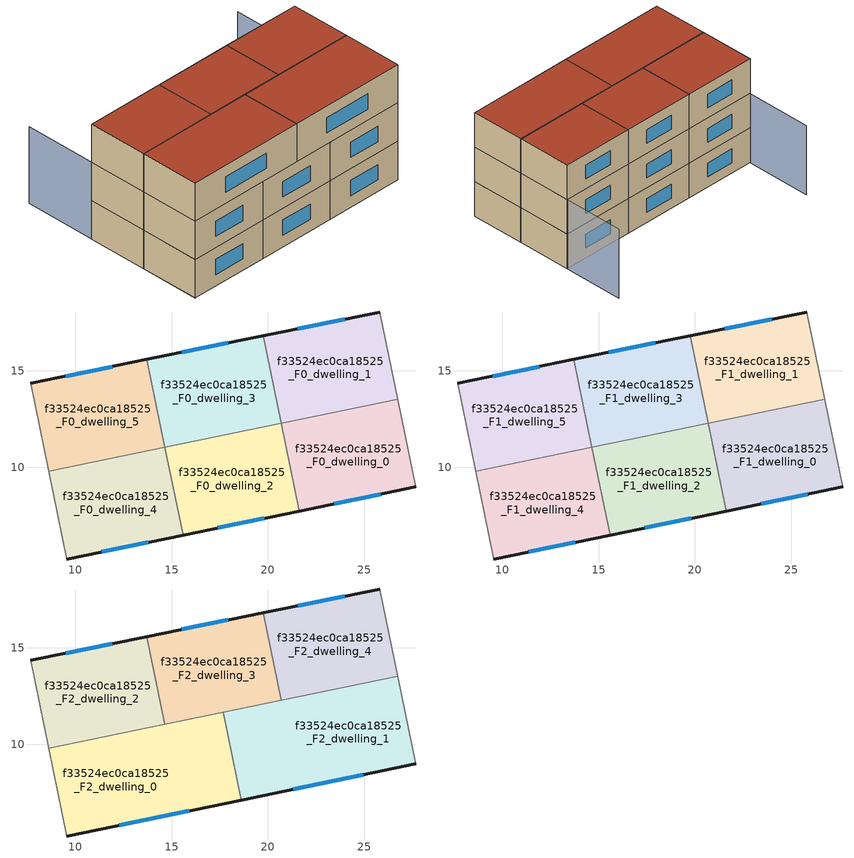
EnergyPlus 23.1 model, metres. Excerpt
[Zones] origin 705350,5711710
f33524ec0ca18525_F0_dwelling_0
 floor ground (EU_floor_Construction): 26.73,13.52 27.67,8.98 21.62,7.73 20.69,12.28 z0
 wall outside (EU_wall_Construction): 21.62,7.73 27.67,8.98 z0:3
 wall adiabatic (EU_wall_Construction): 27.67,8.98 26.73,13.52 z0:3
 wall to f33524ec0ca18525_F0_dwelling_1 (EU_wall_Construction): 26.73,13.52 20.69,12.28 z0:3
 wall to f33524ec0ca18525_F0_dwelling_2 (EU_wall_Construction): 20.69,12.28 21.62,7.73 z0:3
 window (EU_Window_Construction): 23.43,8.11 25.86,8.61 z0.9:2.1
f33524ec0ca18525_F0_dwelling_1
 floor ground (EU_floor_Construction): 25.79,18.06 26.73,13.52 20.69,12.28 19.75,16.83 z0
 wall outside (EU_wall_Construction): 25.79,18.06 19.75,16.83 z0:3
 wall adiabatic (EU_wall_Construction): 26.73,13.52 25.79,18.06 z0:3
 wall to f33524ec0ca18525_F0_dwelling_3 (EU_wall_Construction): 19.75,16.83 20.69,12.28 z0:3
 window (EU_Window_Construction): 23.98,17.69 21.56,17.2 z0.9:2.1
f33524ec0ca18525_F0_dwelling_2
 floor ground (EU_floor_Construction): 20.69,12.28 21.62,7.73 15.59,6.49 14.66,11.04 z0
 wall outside (EU_wall_Construction): 15.59,6.49 21.62,7.73 z0:3
 wall to f33524ec0ca18525_F0_dwelling_3 (EU_wall_Construction): 20.69,12.28 14.66,11.04 z0:3
 wall to f33524ec0ca18525_F0_dwelling_4 (EU_wall_Construction): 14.66,11.04 15.59,6.49 z0:3
 window (EU_Window_Construction): 17.4,6.86 19.82,7.36 z0.9:2.1
f33524ec0ca18525_F0_dwelling_3
 floor ground (EU_floor_Construction): 19.75,16.83 20.69,12.28 14.66,11.04 13.72,15.6 z0
 wall outside (EU_wall_Construction): 19.75,16.83 13.72,15.6 z0:3
 wall to f33524ec0ca18525_F0_dwelling_5 (EU_wall_Construction): 13.72,15.6 14.66,11.04 z0:3
 window (EU_Window_Construction): 17.95,16.46 15.52,15.97 z0.9:2.1
f33524ec0ca18525_F0_dwelling_4
 floor ground (EU_floor_Construction): 14.66,11.04 15.59,6.49 9.57,5.24 8.64,9.8 z0
 wall outside (EU_wall_Construction): 9.57,5.24 15.59,6.49 z0:3
 wall adiabatic (EU_wall_Construction): 8.64,9.8 9.57,5.24 z0:3
 wall to f33524ec0ca18525_F0_dwelling_5 (EU_wall_Construction): 14.66,11.04 8.64,9.8 z0:3
 window (EU_Window_Construction): 11.38,5.62 13.79,6.12 z0.9:2.1
f33524ec0ca18525_F0_dwelling_5
 floor ground (EU_floor_Construction): 13.72,15.6 14.66,11.04 8.64,9.8 7.7,14.37 z0
 wall outside (EU_wall_Construction): 13.72,15.6 7.7,14.37 z0:3
 wall adiabatic (EU_wall_Construction): 7.7,14.37 8.64,9.8 z0:3
 window (EU_Window_Construction): 11.92,15.23 9.5,14.74 z0.9:2.1
f33524ec0ca18525_F1_dwelling_0
 floor to f33524ec0ca18525_F0_dwelling_0 (EU_floor_Construction): 26.73,13.52 27.67,8.98 21.62,7.73 20.69,12.28 z3
 wall outside (EU_wall_Construction): 21.62,7.73 27.67,8.98 z3:6
 wall adiabatic (EU_wall_Construction): 27.67,8.98 26.73,13.52 z3:6
 wall to f33524ec0ca18525_F1_dwelling_1 (EU_wall_Construction): 26.73,13.52 20.69,12.28 z3:6
 wall to f33524ec0ca18525_F1_dwelling_2 (EU_wall_Construction): 20.69,12.28 21.62,7.73 z3:6
 window (EU_Window_Construction): 23.43,8.11 25.86,8.61 z3.9:5.1
f33524ec0ca18525_F1_dwelling_1
 floor to f33524ec0ca18525_F0_dwelling_1 (EU_floor_Construction): 25.79,18.06 26.73,13.52 20.69,12.28 19.75,16.83 z3
 wall outside (EU_wall_Construction): 25.79,18.06 19.75,16.83 z3:6
 wall adiabatic (EU_wall_Construction): 26.73,13.52 25.79,18.06 z3:6
 wall to f33524ec0ca18525_F1_dwelling_3 (EU_wall_Construction): 19.75,16.83 20.69,12.28 z3:6
 window (EU_Window_Construction): 23.98,17.69 21.56,17.2 z3.9:5.1
 roof outside (EU_roof_Construction): 26.73,13.52 25.79,18.06 26.73,13.52 20.69,12.28 z6
f33524ec0ca18525_F1_dwelling_2
 floor to f33524ec0ca18525_F0_dwelling_2 (EU_floor_Construction): 20.69,12.28 21.62,7.73 15.59,6.49 14.66,11.04 z3
 wall outside (EU_wall_Construction): 15.59,6.49 21.62,7.73 z3:6
 wall to f33524ec0ca18525_F1_dwelling_3 (EU_wall_Construction): 20.69,12.28 14.66,11.04 z3:6
 wall to f33524ec0ca18525_F1_dwelling_4 (EU_wall_Construction): 14.66,11.04 15.59,6.49 z3:6
 window (EU_Window_Construction): 17.4,6.86 19.82,7.36 z3.9:5.1
f33524ec0ca18525_F1_dwelling_3
 floor to f33524ec0ca18525_F0_dwelling_3 (EU_floor_Construction): 19.75,16.83 20.69,12.28 14.66,11.04 13.72,15.6 z3
 wall outside (EU_wall_Construction): 19.75,16.83 13.72,15.6 z3:6
 wall to f33524ec0ca18525_F1_dwelling_5 (EU_wall_Construction): 13.72,15.6 14.66,11.04 z3:6
 window (EU_Window_Construction): 17.95,16.46 15.52,15.97 z3.9:5.1
f33524ec0ca18525_F1_dwelling_4
 floor to f33524ec0ca18525_F0_dwelling_4 (EU_floor_Construction): 14.66,11.04 15.59,6.49 9.57,5.24 8.64,9.8 z3
 wall outside (EU_wall_Construction): 9.57,5.24 15.59,6.49 z3:6
 wall adiabatic (EU_wall_Construction): 8.64,9.8 9.57,5.24 z3:6
 wall to f33524ec0ca18525_F1_dwelling_5 (EU_wall_Construction): 14.66,11.04 8.64,9.8 z3:6
 window (EU_Window_Construction): 11.38,5.62 13.79,6.12 z3.9:5.1
f33524ec0ca18525_F1_dwelling_5
 floor to f33524ec0ca18525_F0_dwelling_5 (EU_floor_Construction): 13.72,15.6 14.66,11.04 8.64,9.8 7.7,14.37 z3
 wall outside (EU_wall_Construction): 13.72,15.6 7.7,14.37 z3:6
 wall adiabatic (EU_wall_Construction): 7.7,14.37 8.64,9.8 z3:6
 window (EU_Window_Construction): 11.92,15.23 9.5,14.74 z3.9:5.1
f33524ec0ca18525_F2_dwelling_0
 floor to f33524ec0ca18525_F1_dwelling_4 (EU_floor_Construction): 14.66,11.04 15.59,6.49 9.57,5.24 8.64,9.8 z6
 floor to f33524ec0ca18525_F1_dwelling_2 (EU_floor_Construction): 17.68,11.66 18.61,7.11 15.59,6.49 14.66,11.04 z6
 wall outside (EU_wall_Construction): 9.57,5.24 18.61,7.11 z6:9
 wall to f33524ec0ca18525_F2_dwelling_1 (EU_wall_Construction): 18.61,7.11 17.68,11.66 z6:9
 wall adiabatic (EU_wall_Construction): 8.64,9.8 9.57,5.24 z6:9
 wall to f33524ec0ca18525_F2_dwelling_2 (EU_wall_Construction): 14.65,11.04 8.64,9.8 z6:9
 wall to f33524ec0ca18525_F2_dwelling_3 (EU_wall_Construction): 17.68,11.66 14.65,11.04 z6:9
 window (EU_Window_Construction): 12.28,5.8 15.91,6.55 z6.9:8.1
 roof outside (EU_roof_Construction): 18.61,7.11 17.68,11.66 8.64,9.8 9.57,5.24 z9
f33524ec0ca18525_F2_dwelling_1
 floor outside (EU_floor_Construction): 26.73,13.52 17.68,11.66 20.68,12.28 z6
 floor to f33524ec0ca18525_F1_dwelling_0 (EU_floor_Construction): 26.73,13.52 27.67,8.98 21.62,7.73 20.69,12.28 z6
 floor to f33524ec0ca18525_F1_dwelling_2 (EU_floor_Construction): 20.68,12.28 21.62,7.73 18.61,7.11 17.68,11.66 z6
 wall outside (EU_wall_Construction): 18.61,7.11 27.67,8.98 z6:9
 wall adiabatic (EU_wall_Construction): 27.67,8.98 26.73,13.52 z6:9
 wall to f33524ec0ca18525_F2_dwelling_4 (EU_wall_Construction): 26.73,13.52 20.68,12.28 z6:9
 wall to f33524ec0ca18525_F2_dwelling_3 (EU_wall_Construction): 20.68,12.28 17.68,11.66 z6:9
 window (EU_Window_Construction): 21.32,7.67 24.96,8.42 z6.9:8.1
 roof outside (EU_roof_Construction): 27.67,8.98 26.73,13.52 17.68,11.66 18.61,7.11 z9
f33524ec0ca18525_F2_dwelling_2
 floor to f33524ec0ca18525_F1_dwelling_5 (EU_floor_Construction): 13.72,15.6 14.65,11.04 8.64,9.8 7.7,14.37 z6
 wall outside (EU_wall_Construction): 13.72,15.6 7.7,14.37 z6:9
 wall to f33524ec0ca18525_F2_dwelling_3 (EU_wall_Construction): 14.65,11.04 13.72,15.6 z6:9
 wall adiabatic (EU_wall_Construction): 7.7,14.37 8.64,9.8 z6:9
 window (EU_Window_Construction): 11.91,15.23 9.5,14.73 z6.9:8.1
 roof outside (EU_roof_Construction): 14.65,11.04 13.72,15.6 7.7,14.37 8.64,9.8 z9
f33524ec0ca18525_F2_dwelling_3
 floor outside (EU_floor_Construction): 13.72,15.6 14.66,11.04 14.11,13.68 z6
 floor to f33524ec0ca18525_F1_dwelling_3 (EU_floor_Construction): 19.75,16.83 20.68,12.28 14.66,11.04 13.72,15.6 z6
 wall outside (EU_wall_Construction): 19.75,16.83 13.72,15.6 z6:9
 wall to f33524ec0ca18525_F2_dwelling_4 (EU_wall_Construction): 20.68,12.28 19.75,16.83 z6:9
 window (EU_Window_Construction): 17.94,16.46 15.52,15.96 z6.9:8.1
 roof outside (EU_roof_Construction): 20.68,12.28 19.75,16.83 13.72,15.6 14.65,11.04 z9
f33524ec0ca18525_F2_dwelling_4
 floor to f33524ec0ca18525_F1_dwelling_1 (EU_floor_Construction): 25.79,18.06 26.73,13.52 20.69,12.28 19.75,16.83 z6
 wall outside (EU_wall_Construction): 25.79,18.06 19.75,16.83 z6:9
 wall adiabatic (EU_wall_Construction): 26.73,13.52 25.79,18.06 z6:9
 window (EU_Window_Construction): 23.98,17.69 21.56,17.2 z6.9:8.1
 roof outside (EU_roof_Construction): 26.73,13.52 25.79,18.06 19.75,16.83 20.68,12.28 z9
shading: 6.58,19.9 9.57,5.24 / 27.64,8.98 24.77,23.08 z0:6
[Building]
EU S2 Campaign: North Axis=0; Terrain=City; Solar Distribution=FullExterior
[Site:Location]
London: Latitude=51.5; Longitude=-0.5; Time Zone=0; Elevation=25
[SizingPeriod:WeatherFileDays]
AnnualSizingPeriod: Begin Month=1; Begin Day of Month=1; End Month=12; End Day of Month=31; Day of Week for Start Day=Monday; Use Weather File Daylight Saving Period=No; Use Weather File Rain and Snow Indicators=No
[MATERIAL]
EU_InternalMass_Material: Roughness=MediumRough; Thickness=0.1; Conductivity=1; Density=1800; Specific Heat=900; Thermal Absorptance=0.9; Solar Absorptance=0.7; Visible Absorptance=0.7
[MATERIAL:NOMASS] Roughness=MediumRough; Thermal Absorptance=0.9; Solar Absorptance=0.7; Visible Absorptance=0.7
Name | Thermal Resistance
EU_wall_NoMass | 1.04674
EU_roof_NoMass | 4.32442
EU_floor_NoMass | 2.04616
[WINDOWMATERIAL:SIMPLEGLAZINGSYSTEM]
EU_Window_SimpleGlazing: UFactor=4.25843; Solar Heat Gain Coefficient=0.85; Visible Transmittance=0.85
[CONSTRUCTION]
EU_wall_Construction: EU_wall_NoMass
EU_roof_Construction: EU_roof_NoMass
EU_floor_Construction: EU_floor_NoMass
EU_InternalMass_Construction: EU_InternalMass_Material
EU_Window_Construction: EU_Window_SimpleGlazing
[ZONE] Type=1; Multiplier=1; Ceiling Height=autocalculate; Floor Area=autocalculate; Part of Total Floor Area=Yes
Name | Volume
f33524ec0ca18525_F0_dwelling_0; f33524ec0ca18525_F1_dwelling_0 | 85.8164
f33524ec0ca18525_F2_dwelling_0 | 128.73
f33524ec0ca18525_F0_dwelling_1; f33524ec0ca18525_F1_dwelling_1 | 85.8245
f33524ec0ca18525_F2_dwelling_1 | 128.712
f33524ec0ca18525_F0_dwelling_2; f33524ec0ca18525_F1_dwelling_2; f33524ec0ca18525_F2_dwelling_4 | 85.8186
f33524ec0ca18525_F2_dwelling_2 | 85.8208
f33524ec0ca18525_F0_dwelling_3; f33524ec0ca18525_F1_dwelling_3; f33524ec0ca18525_F0_dwelling_5; f33524ec0ca18525_F1_dwelling_5 | 85.8098
f33524ec0ca18525_F2_dwelling_3 | 85.8215
f33524ec0ca18525_F0_dwelling_4; f33524ec0ca18525_F1_dwelling_4 | 85.8237
[INTERNALMASS] Construction=EU_InternalMass_Construction
Name | Zone or ZoneList | Surface Area
f33524ec0ca18525_F0_dwelling_0_EU_InternalMass | f33524ec0ca18525_F0_dwelling_0 | 28.6055
f33524ec0ca18525_F0_dwelling_1_EU_InternalMass | f33524ec0ca18525_F0_dwelling_1 | 28.6083
f33524ec0ca18525_F0_dwelling_2_EU_InternalMass | f33524ec0ca18525_F0_dwelling_2 | 28.606
f33524ec0ca18525_F0_dwelling_3_EU_InternalMass | f33524ec0ca18525_F0_dwelling_3 | 28.6034
f33524ec0ca18525_F0_dwelling_4_EU_InternalMass | f33524ec0ca18525_F0_dwelling_4 | 28.6084
f33524ec0ca18525_F0_dwelling_5_EU_InternalMass | f33524ec0ca18525_F0_dwelling_5 | 28.6032
f33524ec0ca18525_F1_dwelling_0_EU_InternalMass | f33524ec0ca18525_F1_dwelling_0 | 28.6055
f33524ec0ca18525_F1_dwelling_1_EU_InternalMass | f33524ec0ca18525_F1_dwelling_1 | 28.6083
f33524ec0ca18525_F1_dwelling_2_EU_InternalMass | f33524ec0ca18525_F1_dwelling_2 | 28.606
f33524ec0ca18525_F1_dwelling_3_EU_InternalMass | f33524ec0ca18525_F1_dwelling_3 | 28.6034
f33524ec0ca18525_F1_dwelling_4_EU_InternalMass | f33524ec0ca18525_F1_dwelling_4 | 28.6084
f33524ec0ca18525_F1_dwelling_5_EU_InternalMass | f33524ec0ca18525_F1_dwelling_5 | 28.6032
f33524ec0ca18525_F2_dwelling_0_EU_InternalMass | f33524ec0ca18525_F2_dwelling_0 | 42.9102
f33524ec0ca18525_F2_dwelling_1_EU_InternalMass | f33524ec0ca18525_F2_dwelling_1 | 42.9039
f33524ec0ca18525_F2_dwelling_2_EU_InternalMass | f33524ec0ca18525_F2_dwelling_2 | 28.6067
f33524ec0ca18525_F2_dwelling_3_EU_InternalMass | f33524ec0ca18525_F2_dwelling_3 | 28.6069
f33524ec0ca18525_F2_dwelling_4_EU_InternalMass | f33524ec0ca18525_F2_dwelling_4 | 28.6064
[OTHEREQUIPMENT] Fuel Type=Electricity; Design Level Calculation Method=Watts/Area; Power per Zone Floor Area=1; Fraction Latent=0; Fraction Radiant=0; Fraction Lost=0; Carbon Dioxide Generation Rate=0; EndUse Subcategory=EU_Step8_InternalGains
Name | Zone or ZoneList or Space or SpaceList | Schedule
EU_Step8_InternalGain_f33524ec0ca18525_F0_dwelling_0_f000 | f33524ec0ca18525_F0_dwelling_0 | EU_Step8_GainSchedule_f33524ec0ca18525_F0_dwelling_0_f000
EU_Step8_InternalGain_f33524ec0ca18525_F0_dwelling_1_f000 | f33524ec0ca18525_F0_dwelling_1 | EU_Step8_GainSchedule_f33524ec0ca18525_F0_dwelling_1_f000
EU_Step8_InternalGain_f33524ec0ca18525_F0_dwelling_2_f000 | f33524ec0ca18525_F0_dwelling_2 | EU_Step8_GainSchedule_f33524ec0ca18525_F0_dwelling_2_f000
EU_Step8_InternalGain_f33524ec0ca18525_F0_dwelling_3_f000 | f33524ec0ca18525_F0_dwelling_3 | EU_Step8_GainSchedule_f33524ec0ca18525_F0_dwelling_3_f000
EU_Step8_InternalGain_f33524ec0ca18525_F0_dwelling_4_f000 | f33524ec0ca18525_F0_dwelling_4 | EU_Step8_GainSchedule_f33524ec0ca18525_F0_dwelling_4_f000
EU_Step8_InternalGain_f33524ec0ca18525_F0_dwelling_5_f000 | f33524ec0ca18525_F0_dwelling_5 | EU_Step8_GainSchedule_f33524ec0ca18525_F0_dwelling_5_f000
EU_Step8_InternalGain_f33524ec0ca18525_F1_dwelling_0_f000 | f33524ec0ca18525_F1_dwelling_0 | EU_Step8_GainSchedule_f33524ec0ca18525_F1_dwelling_0_f000
EU_Step8_InternalGain_f33524ec0ca18525_F1_dwelling_1_f000 | f33524ec0ca18525_F1_dwelling_1 | EU_Step8_GainSchedule_f33524ec0ca18525_F1_dwelling_1_f000
EU_Step8_InternalGain_f33524ec0ca18525_F1_dwelling_2_f000 | f33524ec0ca18525_F1_dwelling_2 | EU_Step8_GainSchedule_f33524ec0ca18525_F1_dwelling_2_f000
EU_Step8_InternalGain_f33524ec0ca18525_F1_dwelling_3_f000 | f33524ec0ca18525_F1_dwelling_3 | EU_Step8_GainSchedule_f33524ec0ca18525_F1_dwelling_3_f000
EU_Step8_InternalGain_f33524ec0ca18525_F1_dwelling_4_f000 | f33524ec0ca18525_F1_dwelling_4 | EU_Step8_GainSchedule_f33524ec0ca18525_F1_dwelling_4_f000
EU_Step8_InternalGain_f33524ec0ca18525_F1_dwelling_5_f000 | f33524ec0ca18525_F1_dwelling_5 | EU_Step8_GainSchedule_f33524ec0ca18525_F1_dwelling_5_f000
EU_Step8_InternalGain_f33524ec0ca18525_F2_dwelling_0_f000 | f33524ec0ca18525_F2_dwelling_0 | EU_Step8_GainSchedule_f33524ec0ca18525_F2_dwelling_0_f000
EU_Step8_InternalGain_f33524ec0ca18525_F2_dwelling_1_f000 | f33524ec0ca18525_F2_dwelling_1 | EU_Step8_GainSchedule_f33524ec0ca18525_F2_dwelling_1_f000
EU_Step8_InternalGain_f33524ec0ca18525_F2_dwelling_2_f000 | f33524ec0ca18525_F2_dwelling_2 | EU_Step8_GainSchedule_f33524ec0ca18525_F2_dwelling_2_f000
EU_Step8_InternalGain_f33524ec0ca18525_F2_dwelling_3_f000 | f33524ec0ca18525_F2_dwelling_3 | EU_Step8_GainSchedule_f33524ec0ca18525_F2_dwelling_3_f000
EU_Step8_InternalGain_f33524ec0ca18525_F2_dwelling_4_f000 | f33524ec0ca18525_F2_dwelling_4 | EU_Step8_GainSchedule_f33524ec0ca18525_F2_dwelling_4_f000
[ZONEVENTILATION:DESIGNFLOWRATE] Schedule=EU_AlwaysOn; Design Flow Rate Calculation Method=AirChanges/Hour; Air Changes per Hour=0.488719; Ventilation Type=Natural; Fan Pressure Rise=0; Fan Total Efficiency=1; Constant Term Coefficient=1; Temperature Term Coefficient=0; Velocity Term Coefficient=0; Velocity Squared Term Coefficient=0; Minimum Indoor Temperature=-100; Maximum Indoor Temperature=100; Delta Temperature=-100; Minimum Outdoor Temperature=-100; Maximum Outdoor Temperature=100; Maximum Wind Speed=40
Name | Zone or ZoneList or Space or SpaceList
EU_ConstantAir_f33524ec0ca18525_F0_dwelling_0 | f33524ec0ca18525_F0_dwelling_0
EU_ConstantAir_f33524ec0ca18525_F0_dwelling_1 | f33524ec0ca18525_F0_dwelling_1
EU_ConstantAir_f33524ec0ca18525_F0_dwelling_2 | f33524ec0ca18525_F0_dwelling_2
EU_ConstantAir_f33524ec0ca18525_F0_dwelling_3 | f33524ec0ca18525_F0_dwelling_3
EU_ConstantAir_f33524ec0ca18525_F0_dwelling_4 | f33524ec0ca18525_F0_dwelling_4
EU_ConstantAir_f33524ec0ca18525_F0_dwelling_5 | f33524ec0ca18525_F0_dwelling_5
EU_ConstantAir_f33524ec0ca18525_F1_dwelling_0 | f33524ec0ca18525_F1_dwelling_0
EU_ConstantAir_f33524ec0ca18525_F1_dwelling_1 | f33524ec0ca18525_F1_dwelling_1
EU_ConstantAir_f33524ec0ca18525_F1_dwelling_2 | f33524ec0ca18525_F1_dwelling_2
EU_ConstantAir_f33524ec0ca18525_F1_dwelling_3 | f33524ec0ca18525_F1_dwelling_3
EU_ConstantAir_f33524ec0ca18525_F1_dwelling_4 | f33524ec0ca18525_F1_dwelling_4
EU_ConstantAir_f33524ec0ca18525_F1_dwelling_5 | f33524ec0ca18525_F1_dwelling_5
EU_ConstantAir_f33524ec0ca18525_F2_dwelling_0 | f33524ec0ca18525_F2_dwelling_0
EU_ConstantAir_f33524ec0ca18525_F2_dwelling_1 | f33524ec0ca18525_F2_dwelling_1
EU_ConstantAir_f33524ec0ca18525_F2_dwelling_2 | f33524ec0ca18525_F2_dwelling_2
EU_ConstantAir_f33524ec0ca18525_F2_dwelling_3 | f33524ec0ca18525_F2_dwelling_3
EU_ConstantAir_f33524ec0ca18525_F2_dwelling_4 | f33524ec0ca18525_F2_dwelling_4
[HVACTEMPLATE:THERMOSTAT] Constant Heating Setpoint=20; Constant Cooling Setpoint=50
EU_HeatOnly_f33524ec0ca18525_F0_dwelling_0; EU_HeatOnly_f33524ec0ca18525_F0_dwelling_1; EU_HeatOnly_f33524ec0ca18525_F0_dwelling_2; EU_HeatOnly_f33524ec0ca18525_F0_dwelling_3; EU_HeatOnly_f33524ec0ca18525_F0_dwelling_4; EU_HeatOnly_f33524ec0ca18525_F0_dwelling_5; EU_HeatOnly_f33524ec0ca18525_F1_dwelling_0; EU_HeatOnly_f33524ec0ca18525_F1_dwelling_1; EU_HeatOnly_f33524ec0ca18525_F1_dwelling_2; EU_HeatOnly_f33524ec0ca18525_F1_dwelling_3; EU_HeatOnly_f33524ec0ca18525_F1_dwelling_4; EU_HeatOnly_f33524ec0ca18525_F1_dwelling_5; EU_HeatOnly_f33524ec0ca18525_F2_dwelling_0; EU_HeatOnly_f33524ec0ca18525_F2_dwelling_1; EU_HeatOnly_f33524ec0ca18525_F2_dwelling_2; EU_HeatOnly_f33524ec0ca18525_F2_dwelling_3; EU_HeatOnly_f33524ec0ca18525_F2_dwelling_4
[HVACTEMPLATE:ZONE:IDEALLOADSAIRSYSTEM] System Availability Schedule=EU_AlwaysOn; Maximum Heating Supply Air Temperature=50; Minimum Cooling Supply Air Temperature=13; Maximum Heating Supply Air Humidity Ratio=0.0156; Minimum Cooling Supply Air Humidity Ratio=0.0077; Heating Limit=NoLimit; Cooling Limit=NoLimit; Heating Availability Schedule=EU_AlwaysOn; Cooling Availability Schedule=EU_CoolingOff; Dehumidification Control Type=ConstantSensibleHeatRatio; Cooling Sensible Heat Ratio=0.7; Dehumidification Setpoint=60; Humidification Control Type=None; Humidification Setpoint=30; Outdoor Air Method=None; Outdoor Air Flow Rate per Person=0.00944; Outdoor Air Flow Rate per Zone Floor Area=0; Outdoor Air Flow Rate per Zone=0; Demand Controlled Ventilation Type=None; Outdoor Air Economizer Type=NoEconomizer; Heat Recovery Type=None; Sensible Heat Recovery Effectiveness=0.7; Latent Heat Recovery Effectiveness=0.65
Name | Template Thermostat
f33524ec0ca18525_F0_dwelling_0 | EU_HeatOnly_f33524ec0ca18525_F0_dwelling_0
f33524ec0ca18525_F0_dwelling_1 | EU_HeatOnly_f33524ec0ca18525_F0_dwelling_1
f33524ec0ca18525_F0_dwelling_2 | EU_HeatOnly_f33524ec0ca18525_F0_dwelling_2
f33524ec0ca18525_F0_dwelling_3 | EU_HeatOnly_f33524ec0ca18525_F0_dwelling_3
f33524ec0ca18525_F0_dwelling_4 | EU_HeatOnly_f33524ec0ca18525_F0_dwelling_4
f33524ec0ca18525_F0_dwelling_5 | EU_HeatOnly_f33524ec0ca18525_F0_dwelling_5
f33524ec0ca18525_F1_dwelling_0 | EU_HeatOnly_f33524ec0ca18525_F1_dwelling_0
f33524ec0ca18525_F1_dwelling_1 | EU_HeatOnly_f33524ec0ca18525_F1_dwelling_1
f33524ec0ca18525_F1_dwelling_2 | EU_HeatOnly_f33524ec0ca18525_F1_dwelling_2
f33524ec0ca18525_F1_dwelling_3 | EU_HeatOnly_f33524ec0ca18525_F1_dwelling_3
f33524ec0ca18525_F1_dwelling_4 | EU_HeatOnly_f33524ec0ca18525_F1_dwelling_4
f33524ec0ca18525_F1_dwelling_5 | EU_HeatOnly_f33524ec0ca18525_F1_dwelling_5
f33524ec0ca18525_F2_dwelling_0 | EU_HeatOnly_f33524ec0ca18525_F2_dwelling_0
f33524ec0ca18525_F2_dwelling_1 | EU_HeatOnly_f33524ec0ca18525_F2_dwelling_1
f33524ec0ca18525_F2_dwelling_2 | EU_HeatOnly_f33524ec0ca18525_F2_dwelling_2
f33524ec0ca18525_F2_dwelling_3 | EU_HeatOnly_f33524ec0ca18525_F2_dwelling_3
f33524ec0ca18525_F2_dwelling_4 | EU_HeatOnly_f33524ec0ca18525_F2_dwelling_4
[SIZING:ZONE] Zone Cooling Design Supply Air Temperature Input Method=SupplyAirTemperature; Zone Cooling Design Supply Air Temperature=13; Zone Heating Design Supply Air Temperature Input Method=SupplyAirTemperature; Zone Heating Design Supply Air Temperature=50; Zone Cooling Design Supply Air Humidity Ratio=0.008; Zone Heating Design Supply Air Humidity Ratio=0.008; Cooling Design Air Flow Method=DesignDay; Cooling Design Air Flow Rate=0; Cooling Minimum Air Flow per Zone Floor Area=0.000762; Cooling Minimum Air Flow=0; Cooling Minimum Air Flow Fraction=0.2; Heating Design Air Flow Method=DesignDay; Heating Design Air Flow Rate=0; Heating Maximum Air Flow per Zone Floor Area=0.002032; Heating Maximum Air Flow=0.141576; Heating Maximum Air Flow Fraction=0.3; Account for Dedicated Outdoor Air System=No; Dedicated Outdoor Air System Control Strategy=NeutralSupplyAir; Dedicated Outdoor Air Low Setpoint Temperature for Design=autosize; Dedicated Outdoor Air High Setpoint Temperature for Design=autosize; Zone Load Sizing Method=Sensible Load Only No Latent Load; Zone Latent Cooling Design Supply Air Humidity Ratio Input Method=HumidityRatioDifference; Zone Cooling Design Supply Air Humidity Ratio Difference=0.005; Zone Latent Heating Design Supply Air Humidity Ratio Input Method=HumidityRatioDifference; Zone Humidification Design Supply Air Humidity Ratio Difference=0.005
f33524ec0ca18525_F0_dwelling_0; f33524ec0ca18525_F0_dwelling_1; f33524ec0ca18525_F0_dwelling_2; f33524ec0ca18525_F0_dwelling_3; f33524ec0ca18525_F0_dwelling_4; f33524ec0ca18525_F0_dwelling_5; f33524ec0ca18525_F1_dwelling_0; f33524ec0ca18525_F1_dwelling_1; f33524ec0ca18525_F1_dwelling_2; f33524ec0ca18525_F1_dwelling_3; f33524ec0ca18525_F1_dwelling_4; f33524ec0ca18525_F1_dwelling_5; f33524ec0ca18525_F2_dwelling_0; f33524ec0ca18525_F2_dwelling_1; f33524ec0ca18525_F2_dwelling_2; f33524ec0ca18525_F2_dwelling_3; f33524ec0ca18525_F2_dwelling_4
[SCHEDULE:CONSTANT]
Name | Hourly Value
EU_AlwaysOn | 1
EU_CoolingOff | 0
[SCHEDULE:FILE] Column Number=1; Rows to Skip at Top=0; Number of Hours of Data=8760; Column Separator=Comma; Interpolate to Timestep=No; Minutes per Item=60; Adjust Schedule for Daylight Savings=Yes
Name | File
EU_Step8_GainSchedule_f33524ec0ca18525_F0_dwelling_0_f000 | ../../schedules/f33524ec0ca18525/f33524ec0ca18525_F0_dwelling_0_f000_gain.csv
EU_Step8_GainSchedule_f33524ec0ca18525_F0_dwelling_1_f000 | ../../schedules/f33524ec0ca18525/f33524ec0ca18525_F0_dwelling_1_f000_gain.csv
EU_Step8_GainSchedule_f33524ec0ca18525_F0_dwelling_2_f000 | ../../schedules/f33524ec0ca18525/f33524ec0ca18525_F0_dwelling_2_f000_gain.csv
EU_Step8_GainSchedule_f33524ec0ca18525_F0_dwelling_3_f000 | ../../schedules/f33524ec0ca18525/f33524ec0ca18525_F0_dwelling_3_f000_gain.csv
EU_Step8_GainSchedule_f33524ec0ca18525_F0_dwelling_4_f000 | ../../schedules/f33524ec0ca18525/f33524ec0ca18525_F0_dwelling_4_f000_gain.csv
EU_Step8_GainSchedule_f33524ec0ca18525_F0_dwelling_5_f000 | ../../schedules/f33524ec0ca18525/f33524ec0ca18525_F0_dwelling_5_f000_gain.csv
EU_Step8_GainSchedule_f33524ec0ca18525_F1_dwelling_0_f000 | ../../schedules/f33524ec0ca18525/f33524ec0ca18525_F1_dwelling_0_f000_gain.csv
EU_Step8_GainSchedule_f33524ec0ca18525_F1_dwelling_1_f000 | ../../schedules/f33524ec0ca18525/f33524ec0ca18525_F1_dwelling_1_f000_gain.csv
EU_Step8_GainSchedule_f33524ec0ca18525_F1_dwelling_2_f000 | ../../schedules/f33524ec0ca18525/f33524ec0ca18525_F1_dwelling_2_f000_gain.csv
EU_Step8_GainSchedule_f33524ec0ca18525_F1_dwelling_3_f000 | ../../schedules/f33524ec0ca18525/f33524ec0ca18525_F1_dwelling_3_f000_gain.csv
EU_Step8_GainSchedule_f33524ec0ca18525_F1_dwelling_4_f000 | ../../schedules/f33524ec0ca18525/f33524ec0ca18525_F1_dwelling_4_f000_gain.csv
EU_Step8_GainSchedule_f33524ec0ca18525_F1_dwelling_5_f000 | ../../schedules/f33524ec0ca18525/f33524ec0ca18525_F1_dwelling_5_f000_gain.csv
EU_Step8_GainSchedule_f33524ec0ca18525_F2_dwelling_0_f000 | ../../schedules/f33524ec0ca18525/f33524ec0ca18525_F2_dwelling_0_f000_gain.csv
EU_Step8_GainSchedule_f33524ec0ca18525_F2_dwelling_1_f000 | ../../schedules/f33524ec0ca18525/f33524ec0ca18525_F2_dwelling_1_f000_gain.csv
EU_Step8_GainSchedule_f33524ec0ca18525_F2_dwelling_2_f000 | ../../schedules/f33524ec0ca18525/f33524ec0ca18525_F2_dwelling_2_f000_gain.csv
EU_Step8_GainSchedule_f33524ec0ca18525_F2_dwelling_3_f000 | ../../schedules/f33524ec0ca18525/f33524ec0ca18525_F2_dwelling_3_f000_gain.csv
EU_Step8_GainSchedule_f33524ec0ca18525_F2_dwelling_4_f000 | ../../schedules/f33524ec0ca18525/f33524ec0ca18525_F2_dwelling_4_f000_gain.csv
